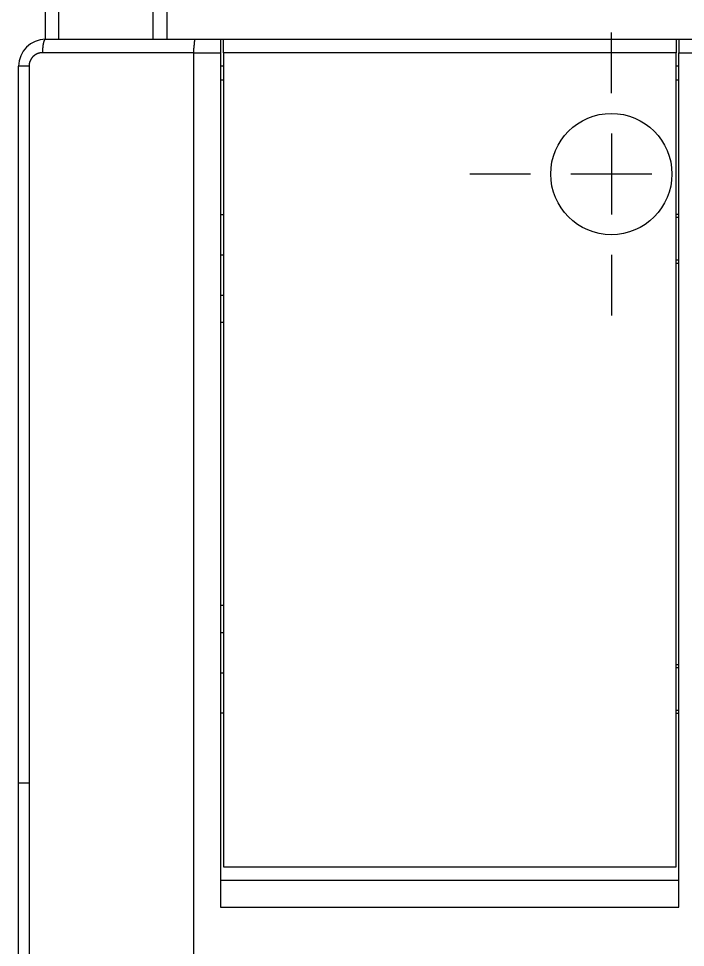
# Model space of a CAD drawing. Header units: millimetres. Extents: x 12275 to 14043, y 11466 to 13479.
# Drawn here: x 12911.87 to 12936.62, y 13088.1 to 13122.55 of the extents above; entities that cross this region are included whole.
import ezdxf

# ---------------------------------------------------------------- set-up
doc = ezdxf.new("R2010")
doc.units = ezdxf.units.MM

msp = doc.modelspace()

# ---------------------------------------------------------------- linework, layer by layer
at = {"color": 0, "linetype": 'Continuous'}
for p, q in [((12912.87053, 13121.78511), (12912.87053, 13123.66195)), ((12913.37053, 13121.78511), (12913.37053, 13123.51792)), ((12916.87053, 13121.78511), (12916.87053, 13123.51792)), ((12917.37053, 13123.66195), (12917.37053, 13121.78511)), ((12933.87053, 13119.78511), (12933.87053, 13122.03511)), ((12933.87053, 13119.78511), (12933.87053, 13122.03511)), ((12912.87053, 13121.78511), (12918.42748, 13121.78511)), ((12918.42748, 13121.78511), (12919.37053, 13121.78511)), ((12919.37053, 13121.78511), (12919.37053, 13121.28511)), ((12919.37053, 13121.78511), (12919.47053, 13121.78511)), ((12919.47053, 13121.28511), (12919.47053, 13121.78511)), ((12919.47053, 13121.78511), (12936.27053, 13121.78511)), ((12936.27053, 13121.78511), (12936.27053, 13121.28511)), ((12936.27053, 13121.78511), (12936.37053, 13121.78511)), ((12936.37053, 13121.78511), (12936.37053, 13121.28511)), ((12936.37053, 13121.78511), (12942.07053, 13121.78511)), ((12912.7581, 13121.28511), (12912.75822, 13121.30894)), ((12918.37053, 13121.28511), (12912.7581, 13121.28511)), ((12918.37053, 13121.28511), (12919.37053, 13121.28511)), ((12918.37053, 13094.18511), (12918.37053, 13121.28511)), ((12919.37053, 13121.28511), (12919.37053, 13089.58511)), ((12936.27053, 13121.28511), (12919.47053, 13121.28511)), ((12919.47053, 13121.28511), (12919.47053, 13091.08511)), ((12936.27053, 13091.08511), (12936.27053, 13121.28511)), ((12936.37053, 13121.28511), (12941.57053, 13121.28511)), ((12936.37053, 13089.58511), (12936.37053, 13121.28511)), ((12912.2581, 13120.78511), (12911.87053, 13120.78511)), ((12912.2581, 13120.78511), (12911.87053, 13120.78511)), ((12911.87053, 13094.18511), (12911.87053, 13120.78511)), ((12912.2581, 13120.78511), (12912.2581, 13094.18511)), ((12919.47053, 13120.78511), (12919.37053, 13120.78511)), ((12936.37053, 13120.78511), (12936.27053, 13120.78511)), ((12919.37053, 13120.28511), (12919.47053, 13120.28511)), ((12936.27053, 13120.28511), (12936.37053, 13120.28511)), ((12933.87053, 13118.28511), (12933.87053, 13115.28511)), ((12933.87053, 13118.28511), (12933.87053, 13115.28511)), ((12930.87053, 13116.78511), (12928.62053, 13116.78511)), ((12930.87053, 13116.78511), (12928.62053, 13116.78511)), ((12935.37053, 13116.78511), (12932.37053, 13116.78511)), ((12935.37053, 13116.78511), (12932.37053, 13116.78511)), ((12919.37053, 13115.28511), (12919.47053, 13115.28511)), ((12936.37053, 13115.28511), (12936.27053, 13115.28511)), ((12936.27053, 13115.18511), (12936.37053, 13115.18511)), ((12919.37053, 13113.78511), (12919.47053, 13113.78511)), ((12933.87053, 13113.78511), (12933.87053, 13111.53511)), ((12933.87053, 13113.78511), (12933.87053, 13111.53511)), ((12936.37053, 13113.58511), (12936.27053, 13113.58511)), ((12936.27053, 13113.48511), (12936.37053, 13113.48511)), ((12919.47053, 13112.28511), (12919.37053, 13112.28511)), ((12919.37053, 13111.28511), (12919.47053, 13111.28511)), ((12919.47053, 13100.78511), (12919.37053, 13100.78511)), ((12919.37053, 13099.78511), (12919.47053, 13099.78511)), ((12936.37053, 13098.58511), (12936.27053, 13098.58511)), ((12936.27053, 13098.48511), (12936.37053, 13098.48511)), ((12919.37053, 13098.28511), (12919.47053, 13098.28511)), ((12919.47053, 13096.78511), (12919.37053, 13096.78511)), ((12936.37053, 13096.88511), (12936.27053, 13096.88511)), ((12936.27053, 13096.78511), (12936.37053, 13096.78511)), ((12912.2581, 13094.18511), (12911.87053, 13094.18511)), ((12911.87053, 13084.88511), (12911.87053, 13094.18511)), ((12912.2581, 13094.18511), (12912.2581, 13084.88511)), ((12918.37053, 13084.88511), (12918.37053, 13094.18511)), ((12919.47053, 13091.08511), (12936.27053, 13091.08511)), ((12936.37053, 13090.58511), (12919.37053, 13090.58511)), ((12919.37053, 13089.58511), (12936.37053, 13089.58511))]:
    msp.add_line(p, q, dxfattribs=at)
for points in [[(12918.3703, 13121.28531), (12918.3703, 13121.28931), (12918.3703, 13121.29331), (12918.3703, 13121.29831), (12918.3703, 13121.30231), (12918.3703, 13121.30631), (12918.3713, 13121.31031), (12918.3713, 13121.31531), (12918.3713, 13121.31931), (12918.3713, 13121.32331), (12918.3713, 13121.32731), (12918.3713, 13121.33131), (12918.3713, 13121.33631), (12918.3723, 13121.34031), (12918.3723, 13121.34431), (12918.3723, 13121.34831), (12918.3723, 13121.35231), (12918.3723, 13121.35631), (12918.3733, 13121.36031), (12918.3733, 13121.36531), (12918.3733, 13121.36931), (12918.3733, 13121.37331), (12918.3743, 13121.37731), (12918.3743, 13121.38131), (12918.3743, 13121.38531), (12918.3753, 13121.38931), (12918.3753, 13121.39331), (12918.3753, 13121.39731), (12918.3763, 13121.40131), (12918.3763, 13121.40531), (12918.3763, 13121.40931), (12918.3773, 13121.41331), (12918.3773, 13121.41731), (12918.3783, 13121.42131), (12918.3783, 13121.42531), (12918.3783, 13121.42931), (12918.3793, 13121.43331), (12918.3793, 13121.43631), (12918.3793, 13121.44031), (12918.3803, 13121.44431), (12918.3803, 13121.44831), (12918.3813, 13121.45231), (12918.3813, 13121.45631), (12918.3813, 13121.46031), (12918.3823, 13121.46331), (12918.3823, 13121.46731), (12918.3833, 13121.47131), (12918.3833, 13121.47531), (12918.3843, 13121.47831), (12918.3843, 13121.48231), (12918.3843, 13121.48631), (12918.3853, 13121.49031), (12918.3853, 13121.49331), (12918.3863, 13121.49731), (12918.3863, 13121.50131), (12918.3873, 13121.50431), (12918.3873, 13121.50831), (12918.3873, 13121.51231), (12918.3883, 13121.51531), (12918.3883, 13121.51931), (12918.3893, 13121.52231), (12918.3893, 13121.52631), (12918.3893, 13121.52931), (12918.3903, 13121.53331), (12918.3903, 13121.53731), (12918.3903, 13121.54031), (12918.3913, 13121.54431), (12918.3913, 13121.54731), (12918.3923, 13121.55031), (12918.3923, 13121.55431), (12918.3923, 13121.55731), (12918.3933, 13121.56131), (12918.3933, 13121.56431), (12918.3933, 13121.56831), (12918.3943, 13121.57131), (12918.3943, 13121.57431), (12918.3943, 13121.57831), (12918.3943, 13121.58131), (12918.3953, 13121.58431), (12918.3953, 13121.58731), (12918.3953, 13121.59131), (12918.3963, 13121.59431), (12918.3963, 13121.59731), (12918.3963, 13121.60031), (12918.3963, 13121.60431), (12918.3973, 13121.60731), (12918.3973, 13121.61031), (12918.3973, 13121.61331), (12918.3973, 13121.61631), (12918.3983, 13121.61931), (12918.3983, 13121.62231), (12918.3983, 13121.62531), (12918.3983, 13121.62831), (12918.3983, 13121.63131), (12918.3993, 13121.63431), (12918.3993, 13121.63731), (12918.3993, 13121.64031), (12918.3993, 13121.64331), (12918.4003, 13121.64631), (12918.4003, 13121.64931), (12918.4003, 13121.65231), (12918.4003, 13121.65531), (12918.4003, 13121.65731), (12918.4013, 13121.66031), (12918.4013, 13121.66331), (12918.4013, 13121.66531), (12918.4013, 13121.66831), (12918.4023, 13121.67131), (12918.4023, 13121.67631), (12918.4023, 13121.67931), (12918.4033, 13121.68131), (12918.4033, 13121.68431), (12918.4033, 13121.68631), (12918.4033, 13121.68931), (12918.4043, 13121.69131), (12918.4043, 13121.69331), (12918.4043, 13121.69631), (12918.4043, 13121.69831), (12918.4053, 13121.70031), (12918.4053, 13121.70331), (12918.4053, 13121.70531), (12918.4053, 13121.70731), (12918.4063, 13121.70931), (12918.4063, 13121.71231), (12918.4073, 13121.71631), (12918.4073, 13121.71831), (12918.4073, 13121.72031), (12918.4083, 13121.72231), (12918.4083, 13121.72431), (12918.4093, 13121.72831), (12918.4093, 13121.73131), (12918.4103, 13121.73331), (12918.4103, 13121.73531), (12918.4103, 13121.73731), (12918.4113, 13121.74031), (12918.4113, 13121.74231), (12918.4123, 13121.74531), (12918.4133, 13121.74831), (12918.4133, 13121.75131), (12918.4143, 13121.75431), (12918.4153, 13121.75831), (12918.4163, 13121.76031), (12918.4173, 13121.76331), (12918.4173, 13121.76531), (12918.4183, 13121.76731), (12918.4193, 13121.76931), (12918.4203, 13121.77231), (12918.4213, 13121.77431), (12918.4223, 13121.77731), (12918.4233, 13121.77931), (12918.4243, 13121.78231), (12918.4263, 13121.78431)], [(12912.7583, 13121.28531), (12912.7543, 13121.28531), (12912.7513, 13121.28531), (12912.7473, 13121.28531), (12912.7443, 13121.28531), (12912.7403, 13121.28431), (12912.7373, 13121.28431), (12912.7333, 13121.28431), (12912.7303, 13121.28431), (12912.7273, 13121.28431), (12912.7233, 13121.28431), (12912.7203, 13121.28331), (12912.7163, 13121.28331), (12912.7133, 13121.28331), (12912.7093, 13121.28231), (12912.7063, 13121.28231), (12912.7023, 13121.28231), (12912.6993, 13121.28131), (12912.6953, 13121.28131), (12912.6923, 13121.28031), (12912.6893, 13121.28031), (12912.6853, 13121.27931), (12912.6823, 13121.27931), (12912.6783, 13121.27831), (12912.6753, 13121.27831), (12912.6713, 13121.27731), (12912.6683, 13121.27731), (12912.6643, 13121.27631), (12912.6613, 13121.27531), (12912.6583, 13121.27531), (12912.6543, 13121.27431), (12912.6513, 13121.27331), (12912.6473, 13121.27231), (12912.6443, 13121.27231), (12912.6413, 13121.27131), (12912.6373, 13121.27031), (12912.6343, 13121.26931), (12912.6313, 13121.26831), (12912.6273, 13121.26731), (12912.6243, 13121.26731), (12912.6203, 13121.26631), (12912.6173, 13121.26531), (12912.6143, 13121.26431), (12912.6103, 13121.26331), (12912.6073, 13121.26231), (12912.6043, 13121.26131), (12912.6013, 13121.25931), (12912.5973, 13121.25831), (12912.5943, 13121.25731), (12912.5913, 13121.25631), (12912.5873, 13121.25531), (12912.5843, 13121.25431), (12912.5813, 13121.25231), (12912.5783, 13121.25131), (12912.5743, 13121.25031), (12912.5713, 13121.24931), (12912.5683, 13121.24731), (12912.5653, 13121.24631), (12912.5613, 13121.24531), (12912.5583, 13121.24331), (12912.5553, 13121.24231), (12912.5523, 13121.24031), (12912.5493, 13121.23931), (12912.5453, 13121.23731), (12912.5423, 13121.23631), (12912.5393, 13121.23431), (12912.5363, 13121.23331), (12912.5333, 13121.23131), (12912.5303, 13121.23031), (12912.5273, 13121.22831), (12912.5243, 13121.22731), (12912.5203, 13121.22531), (12912.5173, 13121.22331), (12912.5143, 13121.22231), (12912.5113, 13121.22031), (12912.5083, 13121.21831), (12912.5053, 13121.21631), (12912.5023, 13121.21531), (12912.4993, 13121.21331), (12912.4963, 13121.21131), (12912.4933, 13121.20931), (12912.4903, 13121.20731), (12912.4873, 13121.20531), (12912.4843, 13121.20331), (12912.4813, 13121.20131), (12912.4793, 13121.20031), (12912.4763, 13121.19831), (12912.4733, 13121.19631), (12912.4703, 13121.19431), (12912.4673, 13121.19231), (12912.4643, 13121.19031), (12912.4613, 13121.18731), (12912.4593, 13121.18531), (12912.4563, 13121.18331), (12912.4533, 13121.18131), (12912.4503, 13121.17931), (12912.4473, 13121.17731), (12912.4453, 13121.17531), (12912.4423, 13121.17231), (12912.4393, 13121.17031), (12912.4373, 13121.16831), (12912.4343, 13121.16631), (12912.4313, 13121.16331), (12912.4293, 13121.16131), (12912.4263, 13121.15931), (12912.4233, 13121.15631), (12912.4213, 13121.15431), (12912.4183, 13121.15231), (12912.4153, 13121.14931), (12912.4133, 13121.14731), (12912.4103, 13121.14431), (12912.4083, 13121.14231), (12912.4053, 13121.14031), (12912.4033, 13121.13731), (12912.4003, 13121.13531), (12912.3983, 13121.13231), (12912.3963, 13121.12931), (12912.3933, 13121.12731), (12912.3913, 13121.12431), (12912.3883, 13121.12231), (12912.3863, 13121.11931), (12912.3843, 13121.11631), (12912.3813, 13121.11431), (12912.3793, 13121.11131), (12912.3773, 13121.10831), (12912.3743, 13121.10631), (12912.3723, 13121.10331), (12912.3703, 13121.10031), (12912.3683, 13121.09831), (12912.3663, 13121.09531), (12912.3633, 13121.09231), (12912.3613, 13121.08931), (12912.3593, 13121.08631), (12912.3573, 13121.08431), (12912.3553, 13121.08131), (12912.3533, 13121.07831), (12912.3513, 13121.07531), (12912.3493, 13121.07231), (12912.3473, 13121.06931), (12912.3453, 13121.06631), (12912.3433, 13121.06331), (12912.3413, 13121.06031), (12912.3393, 13121.05731), (12912.3373, 13121.05431), (12912.3353, 13121.05131), (12912.3333, 13121.04831), (12912.3313, 13121.04531), (12912.3293, 13121.04231), (12912.3283, 13121.03931), (12912.3263, 13121.03631), (12912.3243, 13121.03331), (12912.3223, 13121.03031), (12912.3203, 13121.02731), (12912.3193, 13121.02431), (12912.3173, 13121.02131), (12912.3153, 13121.01831), (12912.3143, 13121.01531), (12912.3123, 13121.01131), (12912.3113, 13121.00831), (12912.3093, 13121.00531), (12912.3073, 13121.00231), (12912.3063, 13120.99931), (12912.3043, 13120.99531), (12912.3033, 13120.99231), (12912.3013, 13120.98931), (12912.3003, 13120.98631), (12912.2993, 13120.98231), (12912.2973, 13120.97931), (12912.2963, 13120.97631), (12912.2943, 13120.97331), (12912.2933, 13120.96931), (12912.2923, 13120.96631), (12912.2913, 13120.96331), (12912.2893, 13120.95931), (12912.2883, 13120.95631), (12912.2873, 13120.95331), (12912.2863, 13120.94931), (12912.2843, 13120.94631), (12912.2833, 13120.94331), (12912.2823, 13120.93931), (12912.2813, 13120.93631), (12912.2803, 13120.93231), (12912.2793, 13120.92931), (12912.2783, 13120.92631), (12912.2773, 13120.92231), (12912.2763, 13120.91931), (12912.2753, 13120.91531), (12912.2743, 13120.91231), (12912.2733, 13120.90831), (12912.2723, 13120.90531), (12912.2723, 13120.90131), (12912.2713, 13120.89831), (12912.2703, 13120.89531), (12912.2693, 13120.89131), (12912.2683, 13120.88831), (12912.2683, 13120.88431), (12912.2673, 13120.88131), (12912.2663, 13120.87731), (12912.2663, 13120.87431), (12912.2653, 13120.87031), (12912.2653, 13120.86731), (12912.2643, 13120.86331), (12912.2633, 13120.85931), (12912.2633, 13120.85631), (12912.2623, 13120.85231), (12912.2623, 13120.84931), (12912.2613, 13120.84531), (12912.2613, 13120.84231), (12912.2613, 13120.83831), (12912.2603, 13120.83531), (12912.2603, 13120.83131), (12912.2603, 13120.82831), (12912.2593, 13120.82431), (12912.2593, 13120.82031), (12912.2593, 13120.81731), (12912.2593, 13120.81331), (12912.2583, 13120.81031), (12912.2583, 13120.80631), (12912.2583, 13120.80331), (12912.2583, 13120.79931), (12912.2583, 13120.79531), (12912.2583, 13120.79231), (12912.2583, 13120.78831), (12912.2583, 13120.78531)]]:
    msp.add_lwpolyline(points, dxfattribs=at)
msp.add_circle((12933.87053, 13116.78511), 2.25, dxfattribs=at)
for centre, radius, start, end in [((12912.87053, 13120.78511), 1, 90, 180), ((12914.75858, 13121.29322), 2.00034, 175.308707, 176.021096), ((12914.6702, 13121.29967), 1.91173, 174.544497, 175.284994), ((12914.55513, 13121.3091), 1.79628, 173.715345, 174.494889), ((12914.43796, 13121.32092), 1.67852, 172.857327, 173.678473), ((12914.30866, 13121.33484), 1.5485, 171.902137, 172.773528), ((12914.17758, 13121.35264), 1.41621, 170.939596, 171.868007), ((12914.04125, 13121.37147), 1.27862, 169.815065, 170.81108), ((12913.90423, 13121.39526), 1.13956, 168.69731, 169.77414), ((12913.76872, 13121.41986), 1.00186, 167.385735, 168.557556), ((12913.64058, 13121.44737), 0.8708, 166.026648, 167.310757), ((12913.52129, 13121.4742), 0.74857, 164.406187, 165.815187), ((12913.40258, 13121.50547), 0.62582, 162.657513, 164.242066), ((12913.29178, 13121.53736), 0.51056, 160.56008, 162.367524), ((12913.20845, 13121.5657), 0.42255, 158.402105, 160.422802), ((12913.14775, 13121.58733), 0.35816, 155.866899, 158.045327), ((12913.05805, 13121.62415), 0.26126, 152.458088, 155.19273), ((12912.97713, 13121.66342), 0.17138, 147.80418, 151.588188), ((12912.96396, 13121.6748), 0.15419, 145.092251, 148.777654), ((12913.05263, 13121.61235), 0.26264, 143.158451, 144.987752), ((12912.8983, 13121.71529), 0.07807, 129.447797, 135.689039), ((12912.87224, 13121.74312), 0.04009, 110.5008, 125.956752), ((12912.88722, 13121.71916), 0.06802, 104.180225, 115.25658), ((12914.85334, 13121.2863), 2.09523, 178.720585, 179.380806), ((12914.98739, 13121.28436), 2.2293, 178.118056, 178.747718), ((12915.0227, 13121.28296), 2.26463, 177.486239, 178.112126), ((12914.91432, 13121.28552), 2.15625, 176.766765, 177.42793), ((12914.83704, 13121.28949), 2.07887, 176.068661, 176.755731)]:
    msp.add_arc(centre, radius, start, end, dxfattribs=at)

doc.saveas('drawing.dxf')
